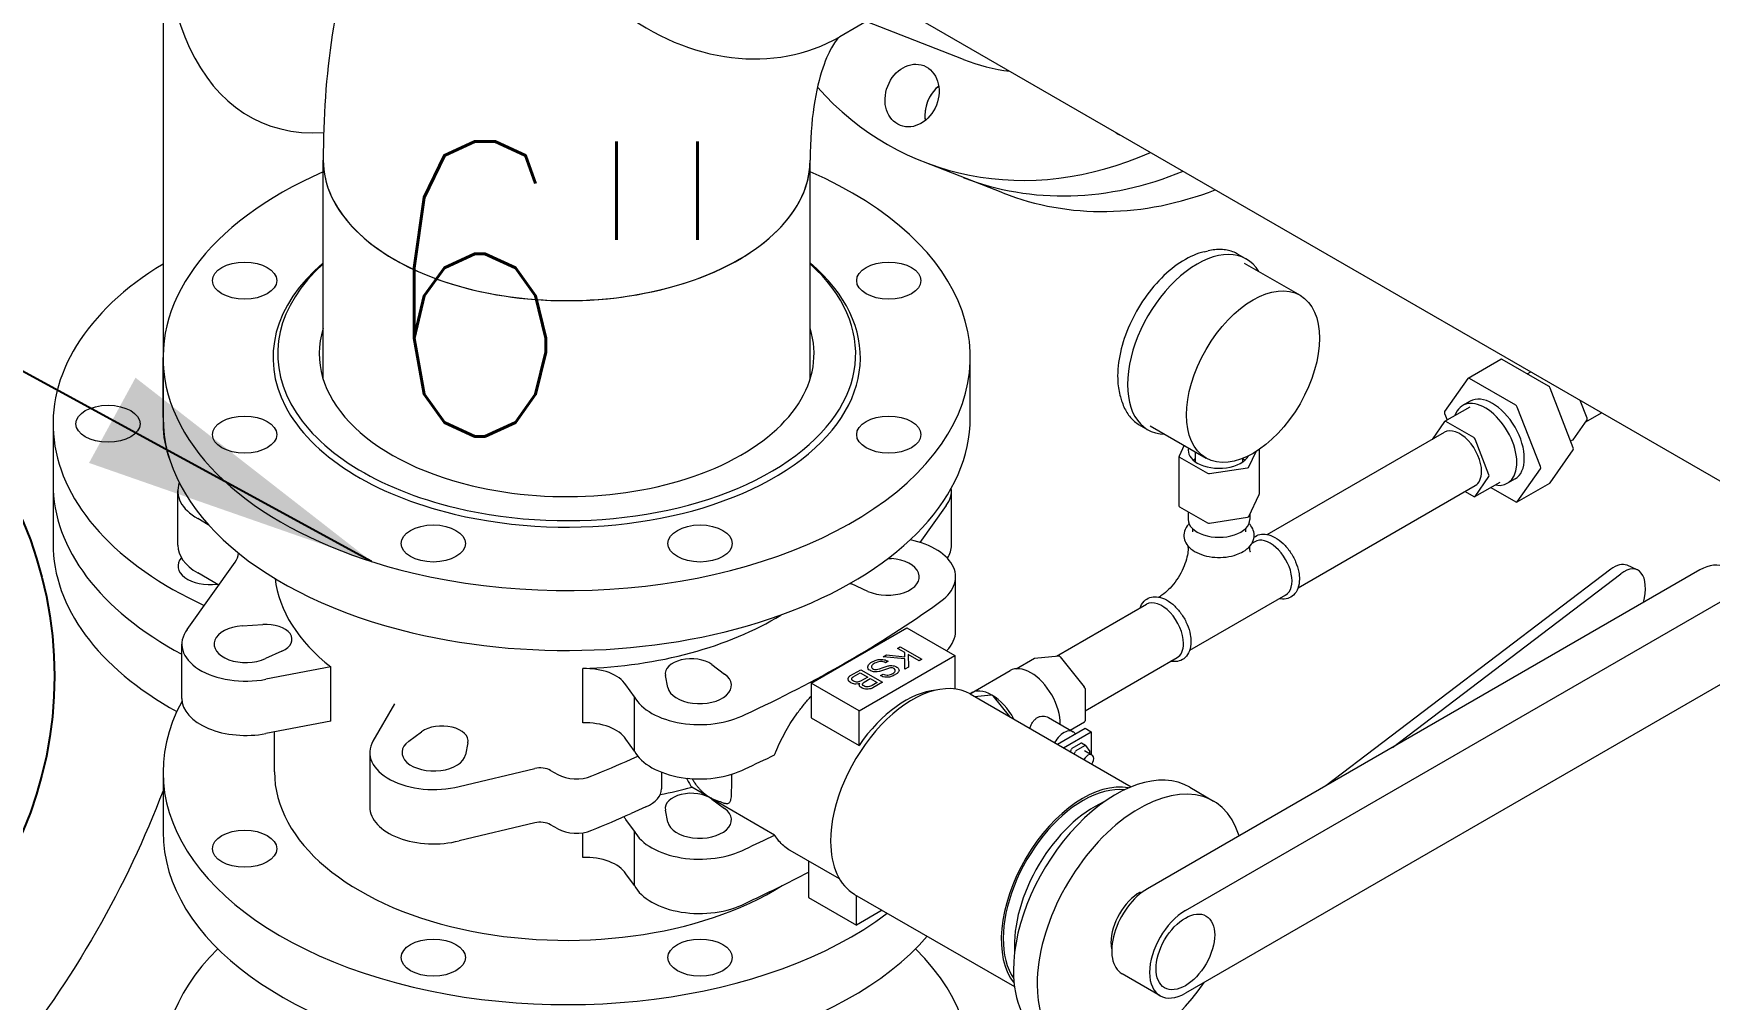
# Model space of a CAD drawing. Header units: millimetres. Extents: x -312439 to 477422, y -331570 to 212570.
# Drawn here: x 346092 to 346801, y 138187 to 138596 of the extents above; entities that cross this region are included whole.
import ezdxf

# ---------------------------------------------------------------- set-up
doc = ezdxf.new("R2010")
doc.units = ezdxf.units.MM
doc.layers.add('ARCONDTEXTO', color=4, linetype='Continuous')
doc.layers.add('TEXTO FORMATO', color=4, linetype='Continuous')
doc.styles.add('ROMAND', font='ROMAND.SHX')
doc.styles.add('ROMANS', font='romans.shx', dxfattribs={"height": 187.5})
doc.dimstyles.new('1-50 (MILIMETRO)', dxfattribs={"dimscale": 0, "dimtxt": 125, "dimasz": 125, "dimexe": 100, "dimexo": 100, "dimgap": 50, "dimtad": 0, "dimdec": 0, "dimzin": 0, "dimdsep": 46, "dimtxsty": 'ROMAND', "dimcen": -390, "dimclrd": 1, "dimclre": 1, "dimclrt": 3, "dimadec": 0, "dimazin": 0, "dimtfac": 1, "dimtdec": 0, "dimtix": 1, "dimtmove": 2, "dimatfit": 2, "dimfxl": 1, "dimtvp": 1, "dimtolj": 1, "dimtzin": 0, "dimarcsym": 0})

msp = doc.modelspace()

# ---------------------------------------------------------------- linework, layer by layer
at = {"color": 5, "linetype": 'Continuous', "lineweight": 0, "extrusion": (4.44089e-16, 0.816497, 0.57735)}
for p, q in [((344881.815, 139517.435), (347466.851, 138024.964)), ((346456.501, 138608.29), (346433.159, 138594.813)), ((346214.531, 138449.801), (346214.531, 138542.529)), ((346420.656, 138449.801), (346420.656, 138542.529)), ((346748.976, 138431.699), (346755.67, 138435.564)), ((346614.142, 138383.976), (346689.128, 138427.269)), ((346627.186, 138361.384), (346702.172, 138404.677)), ((346524.908, 138332.457), (346562.974, 138354.434)), ((346537.02, 138309.326), (346576.018, 138331.842))]:
    msp.add_line(p, q, dxfattribs=at)
at = {"color": 4, "linetype": 'Continuous', "lineweight": 0, "extrusion": (4.44089e-16, 0.816497, 0.57735)}
for p, q in [((346146.72, 138649.401), (346146.72, 138430.885)), ((346485.538, 138585.187), (346444.392, 138601.298)), ((346502.27, 138528.655), (346468.569, 138541.851)), ((346587.443, 138503.715), (346589.132, 138504.112)), ((346601.706, 138502.725), (346605.339, 138500.627)), ((346604.382, 138498.97), (346628.023, 138485.322)), ((346146.742, 138433.503), (346146.742, 138458.903)), ((346488.445, 138433.503), (346488.445, 138458.903)), ((346699.154, 138450.183), (346713.01, 138458.183)), ((346733.158, 138446.817), (346713.567, 138458.128)), ((346724.143, 138452.022), (346725.653, 138452.894)), ((346699.029, 138450.067), (346689.233, 138436.131)), ((346719.302, 138438.817), (346699.71, 138450.128)), ((346743.635, 138420.722), (346733.84, 138445.97)), ((346551.999, 138442.324), (346552.5, 138440.663)), ((346689.319, 138431.916), (346700.031, 138438.101)), ((346700, 138440.438), (346696.856, 138438.622)), ((346729.779, 138412.722), (346719.983, 138437.97)), ((346749.538, 138433.221), (346746.597, 138440.803)), ((346100.18, 138430.885), (346100.18, 138380.085)), ((346559.989, 138430.468), (346563.621, 138428.37)), ((346564.578, 138430.027), (346588.218, 138416.379)), ((346689.219, 138431.824), (346683.892, 138424.246)), ((346689.233, 138435.223), (346690.297, 138432.481)), ((346701.539, 138425.073), (346689.761, 138431.873)), ((346743.65, 138424.121), (346749.538, 138432.499)), ((346707.969, 138409.221), (346702.08, 138424.399)), ((346742.572, 138423.464), (346743.55, 138424.029)), ((346576.771, 138417.084), (346576.771, 138396.084)), ((346578.908, 138421.754), (346576.801, 138417.216)), ((346577.03, 138416.723), (346588.808, 138409.923)), ((346583.734, 138414.745), (346583.734, 138418.968)), ((346603.755, 138414.745), (346603.755, 138416.223)), ((346606.377, 138412.641), (346609.379, 138419.109)), ((346610.718, 138419.988), (346610.718, 138401.062)), ((346733.84, 138405.878), (346743.635, 138419.814)), ((346589.663, 138409.791), (346605.751, 138412.28)), ((346702.08, 138400.121), (346707.969, 138408.499)), ((346719.983, 138397.878), (346729.779, 138411.814)), ((346152.979, 138379.474), (346152.979, 138402.474)), ((346480.484, 138379.474), (346480.484, 138402.474)), ((346697.868, 138402.192), (346701.539, 138400.073)), ((346701.981, 138400.029), (346712.693, 138406.214)), ((346708.726, 138403.923), (346719.302, 138397.817)), ((346719.012, 138407.508), (346715.868, 138405.692)), ((346719.858, 138397.762), (346733.715, 138405.762)), ((346478.244, 138396.244), (346467.117, 138380.653)), ((346577.03, 138395.723), (346588.808, 138388.923)), ((346606.377, 138391.641), (346610.688, 138400.929)), ((346165.896, 138388.122), (346161.424, 138390.704)), ((346580.701, 138393.603), (346580.701, 138390.329)), ((346589.663, 138388.791), (346605.751, 138391.28)), ((346606.788, 138392.527), (346606.788, 138390.329)), ((346582.538, 138386.475), (346582.538, 138385.138)), ((346604.951, 138386.475), (346604.951, 138385.138)), ((346608.873, 138380.934), (346607.642, 138380.223)), ((346453.66, 138373.848), (346455.025, 138373.75)), ((346580.701, 138378.438), (346580.701, 138379.054)), ((346606.788, 138378.438), (346606.788, 138379.054)), ((346156.943, 138343.761), (346177.307, 138372.3)), ((346170.35, 138362.55), (346161.424, 138367.704)), ((346482.21, 138343.027), (346482.21, 138366.027)), ((346797.27, 138368.96), (346563.443, 138233.96)), ((346759.541, 138369.243), (346638.995, 138277.579)), ((346667.111, 138293.812), (346763.834, 138367.361)), ((346770.718, 138369.065), (346766.425, 138370.947)), ((346445.087, 138359.899), (346438.108, 138363.043)), ((346579.474, 138224.704), (346813.3, 138359.704)), ((346568.776, 138357.784), (346568.243, 138357.476)), ((346621.917, 138358.342), (346581.286, 138334.884)), ((346180.162, 138345.25), (346188.948, 138345.876)), ((346154.702, 138314.531), (346154.702, 138337.531)), ((346421.042, 138321.084), (346461.637, 138344.522)), ((346461.637, 138344.522), (346481.934, 138332.803)), ((346197.079, 138334.543), (346190.099, 138331.399)), ((346441.339, 138309.365), (346481.934, 138332.803)), ((346447.174, 138330.165), (346447.627, 138330.401)), ((346447.627, 138330.401), (346448.102, 138330.601)), ((346448.102, 138330.601), (346448.577, 138330.775)), ((346448.577, 138330.775), (346449.03, 138330.912)), ((346449.03, 138330.912), (346449.504, 138331.012)), ((346449.504, 138331.012), (346450.001, 138331.074)), ((346450.001, 138331.074), (346450.669, 138331.086)), ((346450.669, 138331.086), (346451.403, 138331.062)), ((346451.403, 138331.062), (346451.921, 138330.962)), ((346451.532, 138332.226), (346452.913, 138333.023)), ((346460.766, 138331.279), (346451.532, 138332.226)), ((346451.921, 138330.962), (346452.395, 138330.837)), ((346452.395, 138330.837), (346452.87, 138330.663)), ((346452.87, 138330.663), (346453.302, 138330.464)), ((346452.913, 138333.023), (346460.68, 138332.226)), ((346453.302, 138330.464), (346453.69, 138330.289)), ((346457.573, 138335.763), (346458.738, 138336.436)), ((346460.68, 138333.97), (346457.573, 138335.763)), ((346458.738, 138336.436), (346467.972, 138331.154)), ((346460.68, 138332.226), (346460.68, 138333.97)), ((346460.766, 138326.944), (346460.766, 138331.279)), ((346466.807, 138330.482), (346462.19, 138333.098)), ((346462.19, 138333.098), (346462.234, 138327.841)), ((346467.972, 138331.154), (346466.807, 138330.482)), ((346481.934, 138332.803), (346481.934, 138318.573)), ((346507.796, 138327.115), (346515.552, 138331.592)), ((346515.682, 138331.632), (346525.882, 138332.543)), ((346526.507, 138332.182), (346536.707, 138319.494)), ((346217.698, 138327.882), (346190.301, 138322.667)), ((346217.698, 138304.882), (346217.698, 138327.882)), ((346324.421, 138304.194), (346324.421, 138327.194)), ((346360.465, 138319.156), (346359.381, 138324.229)), ((346379.011, 138328.923), (346384.457, 138324.894)), ((346436.689, 138323.058), (346436.818, 138323.382)), ((346436.818, 138323.382), (346437.034, 138323.656)), ((346437.034, 138323.656), (346437.293, 138323.905)), ((346437.293, 138323.905), (346437.466, 138324.054)), ((346437.466, 138324.054), (346442.04, 138326.695)), ((346438.285, 138323.083), (346438.501, 138323.357)), ((346438.501, 138323.357), (346438.803, 138323.631)), ((346438.803, 138323.631), (346441.867, 138325.4)), ((346441.867, 138325.4), (346445.06, 138323.606)), ((346445.06, 138323.606), (346441.996, 138321.837)), ((346442.04, 138326.695), (346451.274, 138321.414)), ((346445.038, 138327.885), (346445.146, 138328.346)), ((346445.06, 138327.399), (346445.038, 138327.885)), ((346445.233, 138327.1), (346445.06, 138327.399)), ((346445.146, 138328.346), (346445.384, 138328.757)), ((346445.556, 138326.714), (346445.233, 138327.1)), ((346445.384, 138328.757), (346445.599, 138329.031)), ((346445.88, 138326.453), (346445.556, 138326.714)), ((346445.599, 138329.031), (346445.88, 138329.293)), ((346445.88, 138329.293), (346446.398, 138329.716)), ((346446.311, 138326.204), (346445.88, 138326.453)), ((346447.045, 138325.954), (346446.311, 138326.204)), ((346446.398, 138329.716), (346447.174, 138330.165)), ((346446.657, 138328.221), (346446.613, 138328.097)), ((346446.613, 138328.097), (346446.613, 138327.798)), ((346446.613, 138327.798), (346446.743, 138327.524)), ((346446.786, 138328.496), (346446.657, 138328.221)), ((346446.743, 138327.524), (346447.002, 138327.225)), ((346447.002, 138328.77), (346446.786, 138328.496)), ((346447.304, 138329.044), (346447.002, 138328.77)), ((346447.002, 138327.225), (346447.455, 138326.988)), ((346447.52, 138325.83), (346447.045, 138325.954)), ((346447.692, 138329.318), (346447.304, 138329.044)), ((346447.455, 138326.988), (346447.865, 138326.851)), ((346448.275, 138325.768), (346447.52, 138325.83)), ((346447.908, 138329.442), (346447.692, 138329.318)), ((346447.865, 138326.851), (346448.296, 138326.801)), ((346448.426, 138329.691), (346447.908, 138329.442)), ((346449.073, 138325.78), (346448.275, 138325.768)), ((346448.296, 138326.801), (346448.771, 138326.826)), ((346449.116, 138329.94), (346448.426, 138329.691)), ((346448.771, 138326.826), (346449.31, 138326.914)), ((346449.828, 138325.942), (346449.073, 138325.78)), ((346449.763, 138330.115), (346449.116, 138329.94)), ((346449.31, 138326.914), (346449.936, 138327.076)), ((346450.411, 138330.165), (346449.763, 138330.115)), ((346450.065, 138326.004), (346449.828, 138325.942)), ((346449.936, 138327.076), (346451.511, 138327.611)), ((346453.776, 138327.25), (346450.065, 138326.004)), ((346451.101, 138330.14), (346450.411, 138330.165)), ((346450.411, 138324.211), (346451.532, 138324.858)), ((346450.626, 138324.086), (346450.411, 138324.211)), ((346451.015, 138323.912), (346450.626, 138324.086)), ((346451.446, 138323.762), (346451.015, 138323.912)), ((346451.619, 138330.04), (346451.101, 138330.14)), ((346452.223, 138323.563), (346451.446, 138323.762)), ((346451.511, 138327.611), (346453.647, 138328.321)), ((346451.532, 138324.858), (346452.007, 138324.634)), ((346452.093, 138329.866), (346451.619, 138330.04)), ((346452.007, 138324.634), (346452.482, 138324.51)), ((346452.611, 138329.666), (346452.093, 138329.866)), ((346452.892, 138323.501), (346452.223, 138323.563)), ((346452.482, 138324.51), (346453.215, 138324.435)), ((346453.69, 138330.289), (346452.611, 138329.666)), ((346453.345, 138323.513), (346452.892, 138323.501)), ((346453.215, 138324.435), (346453.56, 138324.435)), ((346453.992, 138323.588), (346453.345, 138323.513)), ((346453.56, 138324.435), (346454.121, 138324.51)), ((346453.647, 138328.321), (346453.906, 138328.371)), ((346454.057, 138327.337), (346453.776, 138327.25)), ((346453.906, 138328.371), (346454.402, 138328.458)), ((346454.229, 138323.625), (346453.992, 138323.588)), ((346454.618, 138327.462), (346454.057, 138327.337)), ((346454.121, 138324.51), (346454.596, 138324.634)), ((346454.682, 138323.737), (346454.229, 138323.625)), ((346454.402, 138328.458), (346454.898, 138328.496)), ((346454.596, 138324.634), (346455.071, 138324.808)), ((346454.898, 138327.499), (346454.618, 138327.462)), ((346454.898, 138323.812), (346454.682, 138323.737)), ((346454.898, 138328.496), (346455.157, 138328.496)), ((346455.545, 138327.449), (346454.898, 138327.499)), ((346455.373, 138323.937), (346454.898, 138323.812)), ((346455.071, 138324.808), (346455.718, 138325.132)), ((346455.157, 138328.496), (346455.847, 138328.421)), ((346455.804, 138324.136), (346455.373, 138323.937)), ((346456.149, 138327.225), (346455.545, 138327.449)), ((346455.718, 138325.132), (346456.063, 138325.381)), ((346456.279, 138324.36), (346455.804, 138324.136)), ((346455.847, 138328.421), (346456.279, 138328.321)), ((346456.063, 138325.381), (346456.473, 138325.793)), ((346456.646, 138326.714), (346456.149, 138327.225)), ((346456.279, 138328.321), (346456.926, 138328.072)), ((346457.271, 138324.933), (346456.279, 138324.36)), ((346456.473, 138325.793), (346456.624, 138326.079)), ((346456.624, 138326.079), (346456.689, 138326.39)), ((346456.689, 138326.39), (346456.646, 138326.714)), ((346456.926, 138328.072), (346457.314, 138327.848)), ((346457.422, 138325.07), (346457.271, 138324.933)), ((346457.314, 138327.848), (346457.681, 138327.586)), ((346457.703, 138325.357), (346457.422, 138325.07)), ((346457.681, 138327.586), (346457.94, 138327.312)), ((346457.832, 138325.506), (346457.703, 138325.357)), ((346458.048, 138325.78), (346457.832, 138325.506)), ((346457.94, 138327.312), (346458.113, 138327.038)), ((346458.177, 138326.054), (346458.048, 138325.78)), ((346458.113, 138327.038), (346458.221, 138326.752)), ((346458.264, 138326.353), (346458.177, 138326.054)), ((346458.221, 138326.752), (346458.264, 138326.353)), ((346462.234, 138327.841), (346460.766, 138326.944)), ((346488.845, 138316.828), (346505.3, 138326.328)), ((346813.3, 138324.704), (346579.474, 138189.704)), ((346346.267, 138315.283), (346342.667, 138320.281)), ((346421.042, 138321.084), (346421.042, 138306.368)), ((346441.339, 138309.365), (346421.042, 138321.084)), ((346436.689, 138322.709), (346436.689, 138323.058)), ((346436.732, 138322.585), (346436.689, 138322.709)), ((346436.818, 138322.286), (346436.732, 138322.585)), ((346436.948, 138321.962), (346436.818, 138322.286)), ((346437.164, 138321.688), (346436.948, 138321.962)), ((346437.854, 138321.189), (346437.164, 138321.688)), ((346438.631, 138320.841), (346437.854, 138321.189)), ((346438.242, 138322.759), (346438.285, 138323.083)), ((346438.329, 138322.46), (346438.242, 138322.759)), ((346438.588, 138322.161), (346438.329, 138322.46)), ((346438.933, 138321.912), (346438.588, 138322.161)), ((346439.105, 138320.716), (346438.631, 138320.841)), ((346439.364, 138321.663), (346438.933, 138321.912)), ((346439.58, 138320.641), (346439.105, 138320.716)), ((346439.839, 138321.538), (346439.364, 138321.663)), ((346440.055, 138320.616), (346439.58, 138320.641)), ((346440.227, 138321.463), (346439.839, 138321.538)), ((346441.09, 138320.716), (346440.055, 138320.616)), ((346440.659, 138321.463), (346440.227, 138321.463)), ((346441.09, 138321.513), (346440.659, 138321.463)), ((346441.522, 138321.663), (346441.09, 138321.513)), ((346441.651, 138320.841), (346441.09, 138320.716)), ((346441.435, 138320.367), (346441.565, 138320.691)), ((346441.479, 138320.093), (346441.435, 138320.367)), ((346441.565, 138319.794), (346441.479, 138320.093)), ((346441.996, 138321.837), (346441.522, 138321.663)), ((346441.565, 138320.691), (346441.651, 138320.841)), ((346441.781, 138319.52), (346441.565, 138319.794)), ((346442.04, 138319.271), (346441.781, 138319.52)), ((346442.6, 138318.947), (346442.04, 138319.271)), ((346443.032, 138318.748), (346442.6, 138318.947)), ((346442.859, 138320.691), (346442.903, 138320.915)), ((346442.859, 138320.392), (346442.859, 138320.691)), ((346443.032, 138320.093), (346442.859, 138320.392)), ((346442.903, 138320.915), (346443.118, 138321.189)), ((346443.377, 138319.844), (346443.032, 138320.093)), ((346443.507, 138318.623), (346443.032, 138318.748)), ((346443.118, 138321.189), (346443.463, 138321.439)), ((346443.809, 138319.645), (346443.377, 138319.844)), ((346443.463, 138321.439), (346446.096, 138323.008)), ((346444.024, 138318.524), (346443.507, 138318.623)), ((346444.283, 138319.52), (346443.809, 138319.645)), ((346444.542, 138318.474), (346444.024, 138318.524)), ((346445.233, 138319.52), (346444.283, 138319.52)), ((346445.103, 138318.499), (346444.542, 138318.474)), ((346445.189, 138318.499), (346445.103, 138318.499)), ((346445.75, 138318.574), (346445.189, 138318.499)), ((346445.75, 138319.62), (346445.233, 138319.52)), ((346446.182, 138319.769), (346445.75, 138319.62)), ((346446.268, 138318.673), (346445.75, 138318.574)), ((346446.096, 138323.008), (346448.987, 138321.339)), ((346446.657, 138319.944), (346446.182, 138319.769)), ((346446.7, 138318.823), (346446.268, 138318.673)), ((346446.872, 138320.068), (346446.657, 138319.944)), ((346447.131, 138319.022), (346446.7, 138318.823)), ((346448.987, 138321.339), (346446.872, 138320.068)), ((346451.274, 138321.414), (346447.131, 138319.022)), ((346488.447, 138316.429), (346556.554, 138277.107)), ((346537.02, 138318.687), (346537.02, 138305.088)), ((346244.639, 138312.328), (346235.605, 138296.51)), ((346346.267, 138292.283), (346346.267, 138315.283)), ((346441.339, 138294.649), (346441.339, 138309.365)), ((346490.211, 138315.41), (346497.303, 138316.043)), ((346497.928, 138315.682), (346505.02, 138306.86)), ((346217.698, 138304.882), (346190.301, 138299.667)), ((346421.042, 138306.368), (346441.339, 138294.649)), ((346521.561, 138306.472), (346532.038, 138300.423)), ((346530.748, 138301.168), (346536.837, 138304.683)), ((346193.894, 138283.503), (346193.894, 138300.351)), ((346250.73, 138296.394), (346256.176, 138300.423)), ((346275.806, 138295.729), (346274.721, 138290.656)), ((346346.267, 138292.283), (346342.667, 138297.281)), ((346525.32, 138295.14), (346537.094, 138301.938)), ((346527.875, 138293.665), (346539.649, 138300.463)), ((346531.582, 138293.525), (346535.198, 138295.612)), ((346537.16, 138294.674), (346535.486, 138295.641)), ((346537.094, 138301.938), (346539.649, 138300.463)), ((346539.649, 138300.463), (346539.649, 138290.831)), ((346234.242, 138291.609), (346234.242, 138268.609)), ((346344.818, 138288.804), (346347.721, 138290.082)), ((346530.799, 138291.977), (346531.23, 138293.087)), ((346532.474, 138291.01), (346532.904, 138292.12)), ((346533.257, 138292.558), (346536.872, 138294.646)), ((346536.78, 138292.487), (346539.955, 138290.654)), ((346537.225, 138294.614), (346539.033, 138292.042)), ((346539.033, 138291.573), (346538.91, 138291.257)), ((346146.742, 138283.503), (346146.742, 138258.103)), ((346272.142, 138277.251), (346304.066, 138284.846)), ((346310.729, 138284.077), (346313.786, 138282.311)), ((346357.719, 138283.31), (346357.719, 138276.247)), ((346405.628, 138256.69), (346370.529, 138276.955)), ((346581.396, 138276.905), (346591.41, 138271.022)), ((346351.162, 138268.597), (346344.818, 138265.804)), ((346360.465, 138262.156), (346359.381, 138267.229)), ((346379.011, 138271.923), (346384.457, 138267.894)), ((346304.066, 138261.846), (346272.142, 138254.251)), ((346313.786, 138259.311), (346310.729, 138261.077)), ((346346.267, 138258.283), (346342.667, 138263.281)), ((346324.421, 138247.194), (346324.421, 138257.662)), ((346346.267, 138235.283), (346346.267, 138258.283)), ((346433.033, 138238.113), (346412.232, 138250.123)), ((346419.947, 138245.669), (346419.947, 138230.226)), ((346346.267, 138235.283), (346342.667, 138240.281)), ((346439.457, 138231.576), (346507.139, 138192.5)), ((346440.244, 138218.508), (346440.244, 138231.122)), ((346419.947, 138230.226), (346440.244, 138218.508)), ((346451.168, 138224.815), (346440.244, 138218.508)), ((346568.757, 138188.643), (346552.726, 138197.898))]:
    msp.add_line(p, q, dxfattribs=at)
at = {"color": 5, "linetype": 'Continuous', "lineweight": 0}
for centre, major_axis, ratio, start_param, end_param in [((346381.628, 138684.068), (-51.531, 89.255), 0.8164966, 0.936815, 3.1415927), ((346557.221, 138565.682), (4.957, 12.659), 0.8133896, 2.9087838, 3.1291249), ((346317.593, 138542.529), (-103.062, 0), 0.5773503, 0, 0.7853982), ((346317.593, 138542.529), (-103.062, 0), 0.5773503, 0, 3.1415927), ((346317.593, 138542.529), (-103.062, 0), 0.5773503, 0.7853982, 3.1415927), ((346317.593, 138460.503), (104.716, 0), 0.5773503, 2.9636533, 4.3196899), ((346317.593, 138460.503), (104.716, 0), 0.5773503, 4.3196899, 6.4611246)]:
    msp.add_ellipse(centre, major_axis=major_axis, ratio=ratio, start_param=start_param, end_param=end_param, dxfattribs=at)
at = {"color": 4, "linetype": 'Continuous', "lineweight": 0}
for centre, major_axis, ratio, start_param, end_param in [((346271.032, 138739.887), (-83.802, -180.843), 0.5077224, 5.209054, 6.5527375), ((346530.862, 138700.942), (45.325, 115.754), 0.8133896, 3.1415927, 3.3423299), ((346530.862, 138700.942), (62.293, 159.091), 0.8133896, 2.7483145, 3.8284194), ((346480.634, 138563.307), (-4.957, -12.659), 0.8133896, 4.0999845, 5.3247935), ((346480.634, 138563.307), (4.957, 12.659), 0.8133896, 0.9583918, 1.448158), ((346480.634, 138563.307), (4.957, 12.659), 0.8133896, 1.448158, 2.1832008), ((346317.593, 138458.903), (-170.852, 0), 0.5773503, 5.3599285, 7.4612826), ((346317.593, 138458.903), (-170.852, 0), 0.5773503, 1.1780972, 4.0648495), ((346547.713, 138694.344), (-62.293, -159.091), 0.8133896, 0, 0.6645841), ((346547.713, 138694.344), (62.293, 159.091), 0.8133896, 3.1415927, 3.8061768), ((346564.564, 138687.746), (-62.293, -159.091), 0.8133896, 0, 0.6418372), ((346584.48, 138464.499), (-20.859, -36.128), 0.5773503, 2.8375594, 6.5872185), ((346271.032, 138430.885), (-170.852, 0), 0.5773503, 5.5272038, 7.1783746), ((346317.593, 138458.903), (-124.312, 0), 0.5773503, 5.6898207, 7.4612826), ((346317.593, 138460.503), (122.352, 0), 0.5773503, 2.5724111, 4.3196899), ((346317.593, 138458.903), (-124.312, 0), 0.5773503, 1.1780972, 3.7349573), ((346317.593, 138460.503), (122.352, 0), 0.5773503, 4.3196899, 6.8523669), ((346713.567, 138457.22), (-0.556, 0.963), 0.5773503, 5.4977871, 6.2831853), ((346699.71, 138449.22), (-0.556, 0.963), 0.5773503, 5.4977871, 6.5449847), ((346733.158, 138445.909), (-0.556, 0.963), 0.5773503, 4.4505896, 5.4977871), ((346706.362, 138422.157), (-9.506, 16.465), 0.5773503, 2.6742192, 6.7505587), ((346709.506, 138423.973), (-9.506, 16.465), 0.5773503, 3.1415927, 6.2831853), ((346719.302, 138437.909), (-0.556, 0.963), 0.5773503, 4.4505896, 5.4977871), ((346271.032, 138430.885), (-124.312, 0), 0.5773503, 0, 0.2162634), ((346271.032, 138430.885), (124.312, 0), 0.5773503, 3.1415927, 3.3578561), ((346317.593, 138433.503), (170.852, 0), 0.5773503, 3.1415927, 4.3196899), ((346317.593, 138433.503), (170.852, 0), 0.5773503, 4.3196899, 6.2831853), ((346689.914, 138435.284), (-0.556, 0.963), 0.5773503, 0.2617994, 1.3089969), ((346689.761, 138431.15), (-0.442, 0.766), 0.5773503, 5.4977871, 6.5449847), ((346748.997, 138433.173), (0.442, -0.766), 0.5773503, 0.2617994, 1.3089969), ((346695.65, 138415.973), (6.522, -11.296), 0.5773503, 0.7853982, 3.1415927), ((346701.539, 138424.35), (-0.442, 0.766), 0.5773503, 4.4505896, 5.4977871), ((346743.108, 138424.795), (0.442, -0.766), 0.5773503, 0, 0.2617994), ((346577.656, 138417.084), (-0.885, 0), 0.5773503, 6.0213859, 7.0685835), ((346593.744, 138419.573), (-13.044, 0), 0.5773503, 6.1406542, 7.0685835), ((346593.744, 138411.329), (-13.044, 0), 0.5773503, 5.5872933, 5.7039844), ((346593.744, 138419.573), (-13.044, 0), 0.5773503, 0.7853982, 2.8363511), ((346593.744, 138411.329), (-13.044, 0), 0.5773503, 3.7207935, 3.8374847), ((346742.954, 138420.661), (0.556, -0.963), 0.5773503, 0.2617994, 1.3089969), ((346589.434, 138410.284), (0.885, 0), 0.5773503, 3.9269908, 4.9741884), ((346605.522, 138412.773), (0.885, 0), 0.5773503, 4.9741884, 6.0213859), ((346695.65, 138415.973), (6.522, -11.296), 0.5773503, 0, 0.7853982), ((346707.427, 138409.173), (0.442, -0.766), 0.5773503, 0.2617994, 1.3089969), ((346729.098, 138412.661), (0.556, -0.963), 0.5773503, 0.2617994, 1.3089969), ((346271.032, 138405.485), (-170.852, 0), 0.5773503, 0, 0.8218325), ((346271.032, 138405.485), (170.852, 0), 0.5773503, 3.1415927, 3.9634252), ((346181.811, 138402.474), (-28.832, 0), 0.5773503, 6.078, 7.0685835), ((346453.375, 138402.474), (27.109, 0), 0.5773503, 5.8737687, 6.3559681), ((346733.158, 138406.725), (0.556, -0.963), 0.5773503, 0, 0.2617994), ((346577.656, 138396.084), (-0.885, 0), 0.5773503, 0, 0.7853982), ((346609.833, 138401.062), (0.885, 0), 0.5773503, 6.0213859, 6.2831853), ((346701.539, 138400.795), (0.442, -0.766), 0.5773503, 5.4977871, 6.5449847), ((346719.302, 138398.725), (0.556, -0.963), 0.5773503, 5.4977871, 6.5449847), ((346593.744, 138390.329), (-13.044, 0), 0.5773503, 0, 3.1415927), ((346589.434, 138389.284), (0.885, 0), 0.5773503, 3.9269908, 4.9741884), ((346605.522, 138391.773), (0.885, 0), 0.5773503, 4.9741884, 6.0213859), ((346271.032, 138380.085), (-170.852, 0), 0.5773503, 0, 0.8045251), ((346453.404, 138366.027), (28.806, 0), 0.5773503, 5.5507149, 7.5144461), ((346615.395, 138369.638), (6.522, -11.296), 0.5773503, 0, 3.1415927), ((346166.676, 138370.635), (-13.595, 0), 0.5773503, 5.8214578, 8.0722285), ((346181.811, 138379.474), (-28.832, 0), 0.5773503, 0, 0.7853982), ((346160.321, 138376.341), (18.371, 0), 0.5773503, 5.8923976, 6.2577611), ((346453.375, 138366.031), (13.472, 0), 0.5773503, 4.0497563, 7.7312146), ((346453.375, 138379.474), (27.109, 0), 0.5773503, 5.9220989, 6.2831853), ((346759.541, 138355.243), (6.884, 15.704), 0.493747, 0, 0.7260513), ((346763.834, 138353.361), (-6.884, -15.704), 0.493747, 1.8967117, 3.867644), ((346797.27, 138351.46), (10.717, 18.562), 0.5773503, 0, 0.7853982), ((346317.593, 138370.003), (-123.699, 0), 0.5773503, 0.06591, 0.6307786), ((346444.889, 138368.06), (-11.023, 0), 0.5773503, 0.8477105, 0.9081637), ((346068.178, 138542.503), (520.517, 0), 0.5773503, 5.3865482, 5.6090261), ((346569.496, 138343.138), (6.522, -11.296), 0.5773503, 0.7853982, 3.1415927), ((346181.811, 138337.531), (-13.472, 0), 0.5773503, 4.8351545, 8.5166127), ((346190.298, 138339.56), (11.023, 0), 0.5773503, 5.3750201, 7.9767471), ((346317.593, 138398.503), (123.699, 0), 0.5773503, 4.7676151, 5.5340199), ((346181.811, 138337.531), (-27.109, 0), 0.5773503, 5.8737687, 8.1724889), ((346453.404, 138343.027), (28.806, 0), 0.5773503, 5.7666453, 6.2831853), ((346569.496, 138343.138), (6.522, -11.296), 0.5773503, 0, 0.7853982), ((346370.321, 138325.008), (11.023, 0), 0.5773503, 0.6626311, 3.2643581), ((346515.995, 138330.826), (-0.442, 0.766), 0.5773503, 6.0213859, 6.2831853), ((346526.195, 138331.737), (-0.442, 0.766), 0.5773503, 4.9741884, 6.0213859), ((346325.435, 138316.603), (-18.371, 0), 0.5773503, 3.4957179, 4.7676151), ((346373.836, 138320.109), (-13.472, 0), 0.5773503, 0.1227655, 3.8042237), ((346514.07, 138311.138), (8.77, -15.191), 0.5773503, 2.3561945, 3.1415927), ((346514.07, 138311.138), (8.77, -15.191), 0.5773503, 0.7615984, 2.3561945), ((346463.952, 138274.003), (-24.495, -42.426), 0.5773503, 3.1415927, 5.4977871), ((346461.089, 138275.655), (23.27, 40.305), 0.5773503, 0.3872078, 1.4290703), ((346497.616, 138301.638), (8.77, -15.191), 0.5773503, 2.3561945, 3.2020356), ((346536.394, 138319.049), (0.442, -0.766), 0.5773503, 0.7853982, 1.8325957), ((346317.593, 138283.503), (170.852, 0), 0.5773503, 2.833735, 5.6302998), ((346181.811, 138314.531), (-27.109, 0), 0.5773503, 0, 1.8893036), ((346373.843, 138320.092), (-28.806, 0), 0.5773503, 0.2933434, 2.3032668), ((346497.616, 138315.237), (-0.442, 0.766), 0.5773503, 4.9741884, 6.0213859), ((346497.616, 138301.638), (8.77, -15.191), 0.5773503, 1.5104113, 2.3561945), ((346264.866, 138296.508), (11.023, 0), 0.5773503, 6.1604182, 8.7621453), ((346325.435, 138293.603), (-18.371, 0), 0.5773503, 3.4957179, 4.7676151), ((346536.394, 138305.449), (0.442, -0.766), 0.5773503, 0, 0.7853982), ((346261.351, 138291.609), (27.109, 0), 0.5773503, 2.8230854, 5.1218056), ((346261.351, 138291.609), (-13.472, 0), 0.5773503, 5.6205526, 9.3020109), ((346528.072, 138293.554), (3.966, 6.869), 0.5773503, 6.010118, 7.8542475), ((346535.198, 138295.143), (0.288, 0.498), 0.5773503, 0, 0.7853982), ((346029.317, 138525.547), (517.381, 0), 0.5773503, 5.3282352, 5.3682023), ((346373.843, 138297.092), (-28.806, 0), 0.5773503, 0.2933434, 2.3032668), ((346068.178, 138519.503), (520.517, 0), 0.5773503, 5.3865482, 5.4177363), ((346531.582, 138293.055), (0.288, 0.498), 0.5773503, 0.7853982, 1.8325957), ((346533.257, 138292.088), (-0.288, -0.498), 0.5773503, 3.9269908, 4.9741884), ((346538.24, 138287.683), (-1.715, -2.971), 0.5773503, 1.5701816, 4.7130037), ((346536.872, 138294.176), (0.288, 0.498), 0.5773503, 6.0213859, 7.0685835), ((346538.68, 138291.604), (0.288, 0.498), 0.5773503, 4.9741884, 6.0213859), ((346317.593, 138283.503), (-123.699, 0), 0.5773503, 0, 2.4003829), ((346306.399, 138281.577), (6.124, 0), 0.5773503, 0.7853982, 1.961584), ((346321.581, 138286.811), (11.023, 0), 0.5773503, 3.9269908, 5.3544297), ((346550.376, 138224.105), (-31.02, -52.799), 0.5823607, 3.1415927, 5.5021835), ((346341.057, 138276.247), (16.663, 0), 0.5773503, 5.3639692, 6.2831853), ((346317.593, 138341.503), (123.699, 0), 0.5773503, 5.0382336, 5.1546022), ((346370.321, 138268.008), (11.023, 0), 0.5773503, 0.6626311, 3.2643581), ((346536.201, 138232.289), (-24.495, -42.426), 0.5773503, 3.3370905, 6.064011), ((346560.39, 138218.222), (-31.02, -52.799), 0.5823607, 2.6525624, 5.5021835), ((346536.201, 138232.289), (23.921, 41.432), 0.5773503, 0.2430827, 0.7853982), ((346261.351, 138268.609), (-27.109, 0), 0.5773503, 0, 1.9802129), ((346373.836, 138263.109), (-13.472, 0), 0.5773503, 0.1227655, 3.8042237), ((346169.083, 138444.245), (233.085, -175.431), 0.1043952, 5.905742, 5.9619009), ((346536.201, 138232.289), (23.921, 41.432), 0.5773503, 0.7853982, 2.8735652), ((346540.937, 138229.555), (-23.921, -41.432), 0.5773503, 3.805993, 5.5722222), ((346306.399, 138258.577), (-6.124, 0), 0.5773503, 3.9269908, 5.1031767), ((346029.317, 138502.547), (-517.381, 0), 0.5773503, 2.1866425, 2.2266097), ((346325.435, 138259.603), (-18.371, 0), 0.5773503, 3.4957179, 3.6171654), ((346317.593, 138258.103), (-170.852, 0), 0.5773503, 0, 2.6758126), ((346321.581, 138263.811), (-11.023, 0), 0.5773503, 0.7853982, 2.212837), ((346373.843, 138263.092), (-28.806, 0), 0.5773503, 0.2933434, 2.3032668), ((346068.178, 138485.503), (520.517, 0), 0.5773503, 5.3865482, 5.4177363), ((346463.952, 138274.003), (-24.495, -42.426), 0.5773503, 5.4977871, 6.2831853), ((346325.435, 138236.603), (-18.371, 0), 0.5773503, 3.4957179, 4.7676151), ((346068.178, 138462.503), (520.517, 0), 0.5773503, 5.3865482, 5.4544475), ((346373.843, 138240.092), (-28.806, 0), 0.5773503, 0.2933434, 2.3032668), ((346563.443, 138216.46), (-10.717, -18.562), 0.5773503, 3.9269908, 6.2831853), ((346560.39, 138218.222), (-8.773, -15.195), 0.5773503, 3.9269908, 5.4977871), ((346579.474, 138207.204), (10.717, 18.562), 0.5773503, 0.7853982, 3.9269908), ((346560.39, 138218.222), (-8.773, -15.195), 0.5773503, 5.4977871, 5.7209135), ((346317.593, 138158.903), (-170.852, 0), 0.5773503, 5.7563139, 7.0685835), ((346317.593, 138158.903), (-170.852, 0), 0.5773503, 0.7853982, 3.668464), ((346550.376, 138224.105), (-31.02, -52.799), 0.5823607, 5.5021835, 6.2831853), ((346560.39, 138218.222), (-31.02, -52.799), 0.5823607, 5.5021835, 7.7405636)]:
    msp.add_ellipse(centre, major_axis=major_axis, ratio=ratio, start_param=start_param, end_param=end_param, dxfattribs=at)
for centre, major_axis, ratio in [((346463.784, 138569.905), (4.957, 12.659), 0.8133896), ((346181.246, 138491.51), (-13.595, 0), 0.5773503), ((346453.941, 138491.51), (-13.595, 0), 0.5773503), ((346608.121, 138450.85), (-19.902, -34.471), 0.5773503), ((346123.45, 138430.885), (-13.595, 0), 0.5773503), ((346181.246, 138426.295), (-13.595, 0), 0.5773503), ((346453.941, 138426.295), (-13.595, 0), 0.5773503), ((346261.116, 138380.182), (-13.595, 0), 0.5773503), ((346374.071, 138380.182), (-13.595, 0), 0.5773503), ((346181.246, 138250.895), (13.595, 0), 0.5773503), ((346579.474, 138207.204), (-8.773, -15.195), 0.5773503), ((346261.116, 138204.782), (13.595, 0), 0.5773503), ((346374.071, 138204.782), (13.595, 0), 0.5773503)]:
    msp.add_ellipse(centre, major_axis=major_axis, ratio=ratio, dxfattribs=at)
at = {"color": 5, "linetype": 'Continuous', "lineweight": 0}
for points, knots in [([(346267.263, 138717.546), (346261.983, 138710.572), (346257.145, 138703.33), (346243.545, 138680.361), (346236.243, 138663.988), (346224.953, 138630.383), (346220.953, 138613.141), (346215.742, 138578.163), (346214.531, 138560.421), (346214.531, 138542.529)], [2.59510996, 2.59510996, 2.59510996, 2.59510996, 2.67035376, 2.67035376, 2.82743339, 2.82743339, 2.98451302, 2.98451302, 3.14159265, 3.14159265, 3.14159265, 3.14159265]), ([(346433.159, 138594.813), (346433.159, 138594.813), (346433.121, 138594.838), (346432.19, 138593.896), (346431.303, 138592.896), (346428.906, 138588.848), (346427.419, 138585.795), (346424.56, 138577.285), (346423.199, 138571.837), (346421.246, 138558.728), (346420.656, 138551.074), (346420.656, 138542.529)], [2.35619449, 2.35619449, 2.35619449, 2.35619449, 2.51327412, 2.51327412, 2.67035376, 2.67035376, 2.82743339, 2.82743339, 2.98451302, 2.98451302, 3.14159265, 3.14159265, 3.14159265, 3.14159265]), ([(346146.742, 138275.454), (346139.184, 138255.524), (346129.653, 138235.348), (346107.235, 138196.163), (346094.266, 138177.205), (346073.042, 138151.004), (346065.389, 138142.397), (346057.653, 138134.469)], [0.51096332, 0.51096332, 0.51096332, 0.51096332, 0.77855804, 0.77855804, 1.053397, 1.053397, 1.20100199, 1.20100199, 1.20100199, 1.20100199])]:
    msp.add_open_spline(points, degree=3, knots=knots, dxfattribs=at)
at = {"color": 4, "linetype": 'Continuous', "lineweight": 0}
for points, knots in [([(346587.443, 138503.715), (346584.469, 138503.017), (346581.379, 138501.687), (346575.237, 138497.908), (346572.187, 138495.452), (346566.447, 138489.673), (346563.758, 138486.353), (346559.008, 138479.186), (346556.946, 138475.34), (346553.654, 138467.506), (346552.425, 138463.518), (346550.926, 138455.792), (346550.657, 138452.055), (346551.045, 138446.379), (346551.415, 138444.261), (346551.999, 138442.324)], [1.2825342, 1.2825342, 1.2825342, 1.2825342, 1.6036259, 1.6036259, 1.9268175, 1.9268175, 2.2495613, 2.2495613, 2.5719277, 2.5719277, 2.8943746, 2.8943746, 3.2173127, 3.2173127, 3.4298547, 3.4298547, 3.4298547, 3.4298547]), ([(346601.706, 138502.725), (346601.007, 138503.128), (346600.273, 138503.472), (346598.744, 138504.034), (346597.948, 138504.254), (346596.304, 138504.566), (346595.456, 138504.659), (346593.715, 138504.719), (346592.822, 138504.685), (346591.001, 138504.493), (346590.073, 138504.333), (346589.132, 138504.112)], [0.78539816, 0.78539816, 0.78539816, 0.78539816, 0.88482538, 0.88482538, 0.98425259, 0.98425259, 1.08367981, 1.08367981, 1.18310702, 1.18310702, 1.28253424, 1.28253424, 1.28253424, 1.28253424]), ([(346552.5, 138440.663), (346552.779, 138439.738), (346553.105, 138438.855), (346553.848, 138437.181), (346554.266, 138436.392), (346555.188, 138434.914), (346555.693, 138434.225), (346556.786, 138432.958), (346557.373, 138432.379), (346558.625, 138431.335), (346559.289, 138430.871), (346559.989, 138430.468)], [3.42985474, 3.42985474, 3.42985474, 3.42985474, 3.52928196, 3.52928196, 3.62870917, 3.62870917, 3.72813639, 3.72813639, 3.8275636, 3.8275636, 3.92699082, 3.92699082, 3.92699082, 3.92699082]), ([(346581.049, 138388.6), (346580.744, 138388.286), (346580.465, 138387.956), (346579.554, 138386.693), (346579.099, 138385.657), (346578.793, 138383.64), (346578.869, 138382.68), (346579.435, 138380.843), (346579.933, 138379.972), (346581.332, 138378.294), (346582.285, 138377.513), (346584.562, 138376.141), (346585.912, 138375.57), (346588.818, 138374.725), (346590.374, 138374.452), (346593.533, 138374.219), (346595.135, 138374.258), (346598.246, 138374.641), (346599.754, 138374.985), (346602.124, 138375.82), (346603.045, 138376.236), (346603.886, 138376.722)], [3.4159993, 3.4159993, 3.4159993, 3.4159993, 3.5321536, 3.5321536, 3.8395299, 3.8395299, 4.1031394, 4.1031394, 4.3756618, 4.3756618, 4.6912674, 4.6912674, 5.0313579, 5.0313579, 5.3709906, 5.3709906, 5.7078929, 5.7078929, 6.0452189, 6.0452189, 6.2831853, 6.2831853, 6.2831853, 6.2831853]), ([(346603.886, 138376.722), (346605.089, 138377.416), (346606.13, 138378.252), (346607.68, 138380.129), (346608.221, 138381.158), (346608.681, 138383.19), (346608.674, 138384.166), (346608.228, 138386.029), (346607.794, 138386.911), (346606.973, 138388.015), (346606.717, 138388.315), (346606.44, 138388.6)], [0, 0, 0, 0, 0.3404824, 0.3404824, 0.6555453, 0.6555453, 0.9227642, 0.9227642, 1.1907528, 1.1907528, 1.2963897, 1.2963897, 1.2963897, 1.2963897]), ([(346608.571, 138382.817), (346609.287, 138383.369), (346610.123, 138383.758), (346611.96, 138384.177), (346612.963, 138384.182), (346615.116, 138383.809), (346616.269, 138383.375), (346618.595, 138382.088), (346619.765, 138381.205), (346621.949, 138379.11), (346622.964, 138377.899), (346624.745, 138375.28), (346625.513, 138373.873), (346626.736, 138370.988), (346627.192, 138369.509), (346627.654, 138367.04), (346627.754, 138366.034), (346627.754, 138365.063)], [3.8501977, 3.8501977, 3.8501977, 3.8501977, 4.1031394, 4.1031394, 4.3756618, 4.3756618, 4.6912674, 4.6912674, 5.0313579, 5.0313579, 5.3709906, 5.3709906, 5.7078929, 5.7078929, 6.0452189, 6.0452189, 6.2831853, 6.2831853, 6.2831853, 6.2831853]), ([(346580.701, 138378.438), (346580.701, 138377.748), (346580.637, 138376.902), (346580.313, 138374.93), (346580.038, 138373.788), (346579.24, 138371.32), (346578.702, 138369.988), (346577.388, 138367.311), (346576.604, 138365.967), (346574.895, 138363.47), (346573.97, 138362.315), (346572.142, 138360.353), (346571.24, 138359.534), (346569.817, 138358.433), (346569.262, 138358.064), (346568.776, 138357.784)], [0, 0, 0, 0, 0.2067237, 0.2067237, 0.4301851, 0.4301851, 0.6692397, 0.6692397, 0.9172141, 0.9172141, 1.1648786, 1.1648786, 1.4025425, 1.4025425, 1.5707963, 1.5707963, 1.5707963, 1.5707963]), ([(346607.033, 138376.472), (346607.033, 138376.472), (346607.024, 138376.493), (346606.966, 138376.668), (346606.878, 138377.003), (346606.804, 138377.783), (346606.788, 138378.091), (346606.788, 138378.438)], [2.76110414, 2.76110414, 2.76110414, 2.76110414, 2.83104604, 2.83104604, 3.03749612, 3.03749612, 3.14159265, 3.14159265, 3.14159265, 3.14159265]), ([(346627.754, 138365.063), (346627.754, 138363.673), (346627.551, 138362.354), (346626.701, 138360.074), (346626.08, 138359.09), (346624.55, 138357.676), (346623.701, 138357.193), (346621.865, 138356.648), (346620.884, 138356.583), (346619.685, 138356.723), (346619.465, 138356.757), (346619.246, 138356.8)], [0, 0, 0, 0, 0.3404824, 0.3404824, 0.6555453, 0.6555453, 0.9227642, 0.9227642, 1.1907528, 1.1907528, 1.2506401, 1.2506401, 1.2506401, 1.2506401]), ([(346560.303, 138352.892), (346560.389, 138353.14), (346560.484, 138353.383), (346561.053, 138354.649), (346561.723, 138355.561), (346563.317, 138356.835), (346564.186, 138357.249), (346566.06, 138357.677), (346567.063, 138357.682), (346569.216, 138357.309), (346570.369, 138356.875), (346572.696, 138355.588), (346573.865, 138354.705), (346576.05, 138352.61), (346577.065, 138351.399), (346578.846, 138348.78), (346579.613, 138347.373), (346580.837, 138344.488), (346581.293, 138343.009), (346581.755, 138340.54), (346581.855, 138339.534), (346581.855, 138338.563)], [3.4617489, 3.4617489, 3.4617489, 3.4617489, 3.5321536, 3.5321536, 3.8395299, 3.8395299, 4.1031394, 4.1031394, 4.3756618, 4.3756618, 4.6912674, 4.6912674, 5.0313579, 5.0313579, 5.3709906, 5.3709906, 5.7078929, 5.7078929, 6.0452189, 6.0452189, 6.2831853, 6.2831853, 6.2831853, 6.2831853]), ([(346581.855, 138338.563), (346581.855, 138337.173), (346581.652, 138335.854), (346580.801, 138333.574), (346580.181, 138332.59), (346578.651, 138331.176), (346577.802, 138330.693), (346575.965, 138330.148), (346574.985, 138330.083), (346573.785, 138330.223), (346573.566, 138330.257), (346573.347, 138330.3)], [0, 0, 0, 0, 0.3404824, 0.3404824, 0.6555453, 0.6555453, 0.9227642, 0.9227642, 1.1907528, 1.1907528, 1.2506401, 1.2506401, 1.2506401, 1.2506401]), ([(346405.628, 138290.69), (346405.781, 138291.093), (346405.939, 138291.496), (346406.659, 138293.286), (346407.266, 138294.665), (346408.564, 138297.386), (346409.255, 138298.726), (346410.701, 138301.346), (346411.456, 138302.625), (346413.009, 138305.101), (346413.833, 138306.34), (346415.566, 138308.794), (346416.474, 138310.009), (346418.36, 138312.389), (346419.338, 138313.555), (346420.575, 138314.946), (346420.808, 138315.205), (346421.042, 138315.461)], [16.8661181, 16.8661181, 16.8661181, 16.8661181, 17.9028988, 17.9028988, 21.4834786, 21.4834786, 25.0640584, 25.0640584, 28.6446382, 28.6446382, 32.2252102, 32.2252102, 35.8057821, 35.8057821, 39.3863541, 39.3863541, 40.2119217, 40.2119217, 40.2119217, 40.2119217]), ([(346513.628, 138301.89), (346513.628, 138301.891), (346513.629, 138301.892), (346513.792, 138302.367), (346513.983, 138302.846), (346514.425, 138303.765), (346514.675, 138304.206), (346515.232, 138305.012), (346515.539, 138305.378), (346516.197, 138306.007), (346516.547, 138306.27), (346516.906, 138306.477)], [34.7045784, 34.7045784, 34.7045784, 34.7045784, 34.7063486, 34.7063486, 35.9470901, 35.9470901, 37.1878315, 37.1878315, 38.428573, 38.428573, 39.6693144, 39.6693144, 39.6693144, 39.6693144]), ([(346516.906, 138306.477), (346517.264, 138306.684), (346517.65, 138306.846), (346518.451, 138307.059), (346518.865, 138307.109), (346519.686, 138307.099), (346520.093, 138307.038), (346520.866, 138306.819), (346521.232, 138306.662), (346521.561, 138306.472)], [0, 0, 0, 0, 1.2407414, 1.2407414, 2.4814829, 2.4814829, 3.7222243, 3.7222243, 4.9629658, 4.9629658, 4.9629658, 4.9629658]), ([(346368.317, 138280.77), (346368.602, 138280.166), (346368.909, 138279.575), (346369.637, 138278.294), (346370.069, 138277.612), (346370.529, 138276.955)], [12.4220588, 12.4220588, 12.4220588, 12.4220588, 14.4753929, 14.4753929, 16.9865237, 16.9865237, 16.9865237, 16.9865237]), ([(346387.304, 138282.389), (346387.306, 138281.648), (346387.306, 138280.934), (346387.306, 138280.254), (346387.306, 138279.041), (346387.306, 138277.84), (346387.286, 138275.584), (346387.268, 138274.53), (346387.182, 138273.14), (346387.143, 138272.709), (346387.034, 138271.923), (346386.963, 138271.567), (346386.773, 138270.945), (346386.653, 138270.678), (346386.339, 138270.251), (346386.145, 138270.089), (346385.759, 138269.951), (346385.607, 138269.922), (346385.26, 138269.916), (346385.064, 138269.938), (346384.724, 138270.019), (346384.594, 138270.058), (346384.457, 138270.107)], [-2.0404213, -2.0404213, -2.0404213, -2.0404213, 0, 0, 0, 3.6398027, 3.6398027, 7.2796053, 7.2796053, 9.0995067, 9.0995067, 10.919408, 10.919408, 12.7393093, 12.7393093, 14.5592107, 14.5592107, 15.4903209, 15.4903209, 16.4214311, 16.4214311, 16.9568767, 16.9568767, 16.9568767, 16.9568767]), ([(346379.011, 138272.195), (346378.975, 138272.21), (346378.938, 138272.225), (346378.654, 138272.348), (346378.389, 138272.484), (346377.842, 138272.8), (346377.547, 138272.987), (346376.936, 138273.411), (346376.62, 138273.647), (346375.989, 138274.15), (346375.674, 138274.418), (346375.068, 138274.964), (346374.777, 138275.243), (346374.216, 138275.807), (346373.94, 138276.101), (346373.414, 138276.692), (346373.163, 138276.989), (346372.447, 138277.886), (346372.014, 138278.493), (346371.316, 138279.587), (346371.036, 138280.067), (346370.778, 138280.555)], [19.0802587, 19.0802587, 19.0802587, 19.0802587, 19.2237909, 19.2237909, 20.1714723, 20.1714723, 21.1191538, 21.1191538, 22.0668352, 22.0668352, 23.0145167, 23.0145167, 23.9621981, 23.9621981, 24.9859948, 24.9859948, 26.0097915, 26.0097915, 28.0573848, 28.0573848, 29.6221343, 29.6221343, 29.6221343, 29.6221343]), ([(346412.232, 138250.123), (346411.456, 138250.571), (346410.701, 138251.087), (346409.255, 138252.253), (346408.564, 138252.903), (346407.266, 138254.332), (346406.659, 138255.11), (346405.939, 138256.191), (346405.781, 138256.438), (346405.628, 138256.69)], [200.5122183, 200.5122183, 200.5122183, 200.5122183, 204.0927981, 204.0927981, 207.6733778, 207.6733778, 211.2539576, 211.2539576, 212.2907384, 212.2907384, 212.2907384, 212.2907384])]:
    msp.add_open_spline(points, degree=3, knots=knots, dxfattribs=at)
at = {"layer": 'TEXTO FORMATO', "color": 1}
msp.add_circle((345932.931, 138323.965), 167.835, dxfattribs=at)

# ---------------------------------------------------------------- texts
at = {"layer": 'ARCONDTEXTO', "linetype": 'Continuous', "lineweight": -3, "style": 'ROMANS', "width": 0.8}
msp.add_text('6"', height=125, dxfattribs=at).set_placement((346235.863, 138425.497))

# ---------------------------------------------------------------- leaders
at = {"layer": 'TEXTO FORMATO'}
msp.add_leader([(346235.015, 138372.548), (345932.931, 138537.134), (345932.931, 138491.8)], dimstyle='1-50 (MILIMETRO)', override={"dimscale": 1}, dxfattribs=at)

doc.saveas('drawing.dxf')
